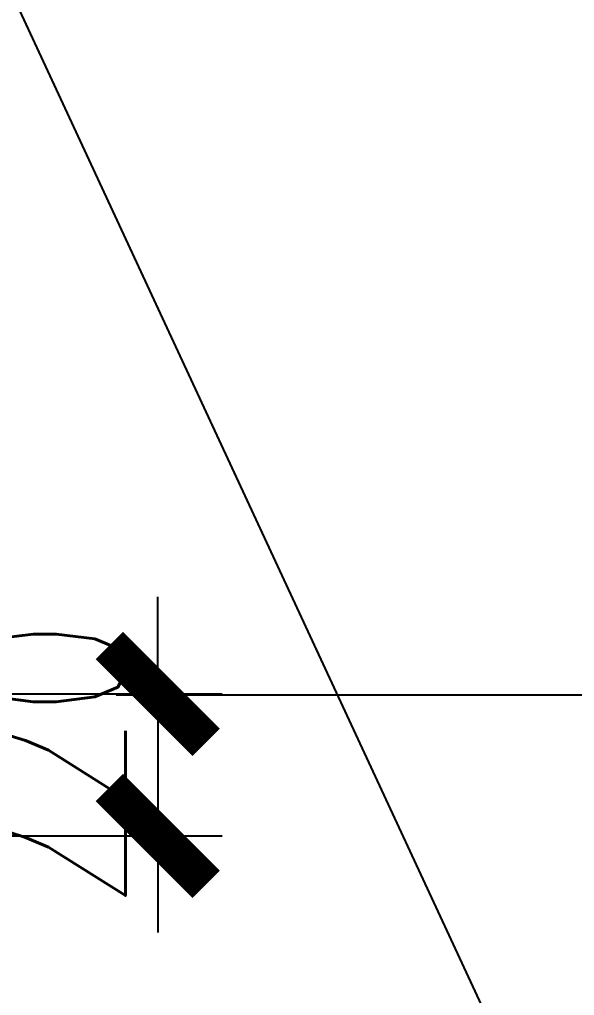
# Model space of a CAD drawing. Extents: x 296441 to 853063, y 459050 to 1117990.
# Drawn here: x 620719 to 621579, y 566561 to 568073 of the extents above; entities that cross this region are included whole.
import ezdxf

# ---------------------------------------------------------------- set-up
doc = ezdxf.new("R2010")
doc.units = 0
doc.header["$LTSCALE"] = 1000
doc.linetypes.add('14-GRID$0$CENTER2', pattern=[28.575, 19.05, -3.175, 3.175, -3.175])
for name, color, linetype in [('14-GRID$0$G-GRID', 9, '14-GRID$0$CENTER2'), ('20-PLAN-FL03-P$0$A-HOLE', 211, 'Continuous'), ('ZT1_Dim---标注---PM、LM、DY、JD', 252, 'Continuous')]:
    doc.layers.add(name, color=color, linetype=linetype)
doc.styles.add('ZT-DIMSTYLE', font='ROMANS.shx', dxfattribs={"width": 0.7, "bigfont": 'CHINESE.shx'})
doc.dimstyles.new('ZT-DIM100', dxfattribs={"dimscale": 100, "dimtxt": 2.5, "dimasz": 1.5, "dimexe": 1, "dimexo": 1, "dimgap": 0.5, "dimtad": 1, "dimdec": 0, "dimdsep": 46, "dimtxsty": 'ZT-DIMSTYLE', "dimblk": 'ARCHTICK', "dimcen": 2.5, "dimclrd": 175, "dimclre": 175, "dimclrt": 7, "dimazin": 2, "dimtfac": 1, "dimtix": 1, "dimtmove": 2, "dimatfit": 3, "dimfxl": 0, "dimarcsym": 0})

# ---------------------------------------------------------------- blocks, each defined once
blk = doc.blocks.new('_ArchTick')
at = {"color": 0, "linetype": 'ByBlock', "const_width": 0.4}
blk.add_lwpolyline([(-0.5, -0.5), (0.5, 0.5)], dxfattribs=at)
blk = doc.blocks.new('*D1208')
at = {"layer": 'Defpoints', "color": 0, "ltscale": 1000, "transparency": 16777216}
for p in [(620279.9, 567028.6, 0), (620279.9, 566808.7, 0), (620933.1, 566808.7)]:
    blk.add_point(p, dxfattribs=at)
at = {"layer": 'ZT1_Dim---标注---PM、LM、DY、JD', "color": 175, "linetype": 'ByBlock', "lineweight": -2, "ltscale": 1000, "transparency": 16777216}
for p, q in [((620933.1, 567028.6), (620933.1, 567178.6)), ((620379.9, 567028.6), (621033.1, 567028.6)), ((620933.1, 567028.6), (620933.1, 566808.7)), ((620379.9, 566808.7), (621033.1, 566808.7)), ((620933.1, 566808.7), (620933.1, 566658.7))]:
    blk.add_line(p, q, dxfattribs=at)
at = {"layer": 'ZT1_Dim---标注---PM、LM、DY、JD', "color": 175, "lineweight": -2, "ltscale": 1000, "transparency": 16777216, "xscale": 150, "yscale": 150, "zscale": 150}
for p, rotation in [((620933.1, 567028.6), 270), ((620933.1, 566808.7), 90)]:
    blk.add_blockref('_ArchTick', p, dxfattribs=dict(at, rotation=rotation))
at = {"layer": 'ZT1_Dim---标注---PM、LM、DY、JD', "color": 7, "ltscale": 1000, "transparency": 16777216, "insert": (620758.1, 566918.7), "char_height": 250, "attachment_point": 5, "rotation": 90, "style": 'ZT-DIMSTYLE'}
blk.add_mtext('220', dxfattribs=at)

msp = doc.modelspace()

# ---------------------------------------------------------------- linework, layer by layer
at = {"layer": '14-GRID$0$G-GRID', "color": 8, "ltscale": 0.1}
msp.add_line((595151, 567027.2), (674432.5, 567027.2), dxfattribs=at)
at = {"layer": '20-PLAN-FL03-P$0$A-HOLE'}
msp.add_line((622909.7, 563371.5), (620238.5, 569122.2), dxfattribs=at)

# ---------------------------------------------------------------- dimensions: what is measured, and where the dimension line sits
at = {"layer": 'ZT1_Dim---标注---PM、LM、DY、JD', "ltscale": 1000}
dim = msp.add_linear_dim(base=(620933.1, 566808.7, 0), p1=(620279.9, 567028.6, 0), p2=(620279.9, 566808.7, 0), angle=90, dimstyle='ZT-DIM100', dxfattribs=at)
dim.commit()
dim.dimension.update_dxf_attribs({"geometry": '*D1208', "text_midpoint": (620758.1, 566918.7, 0)})

doc.saveas('drawing.dxf')
